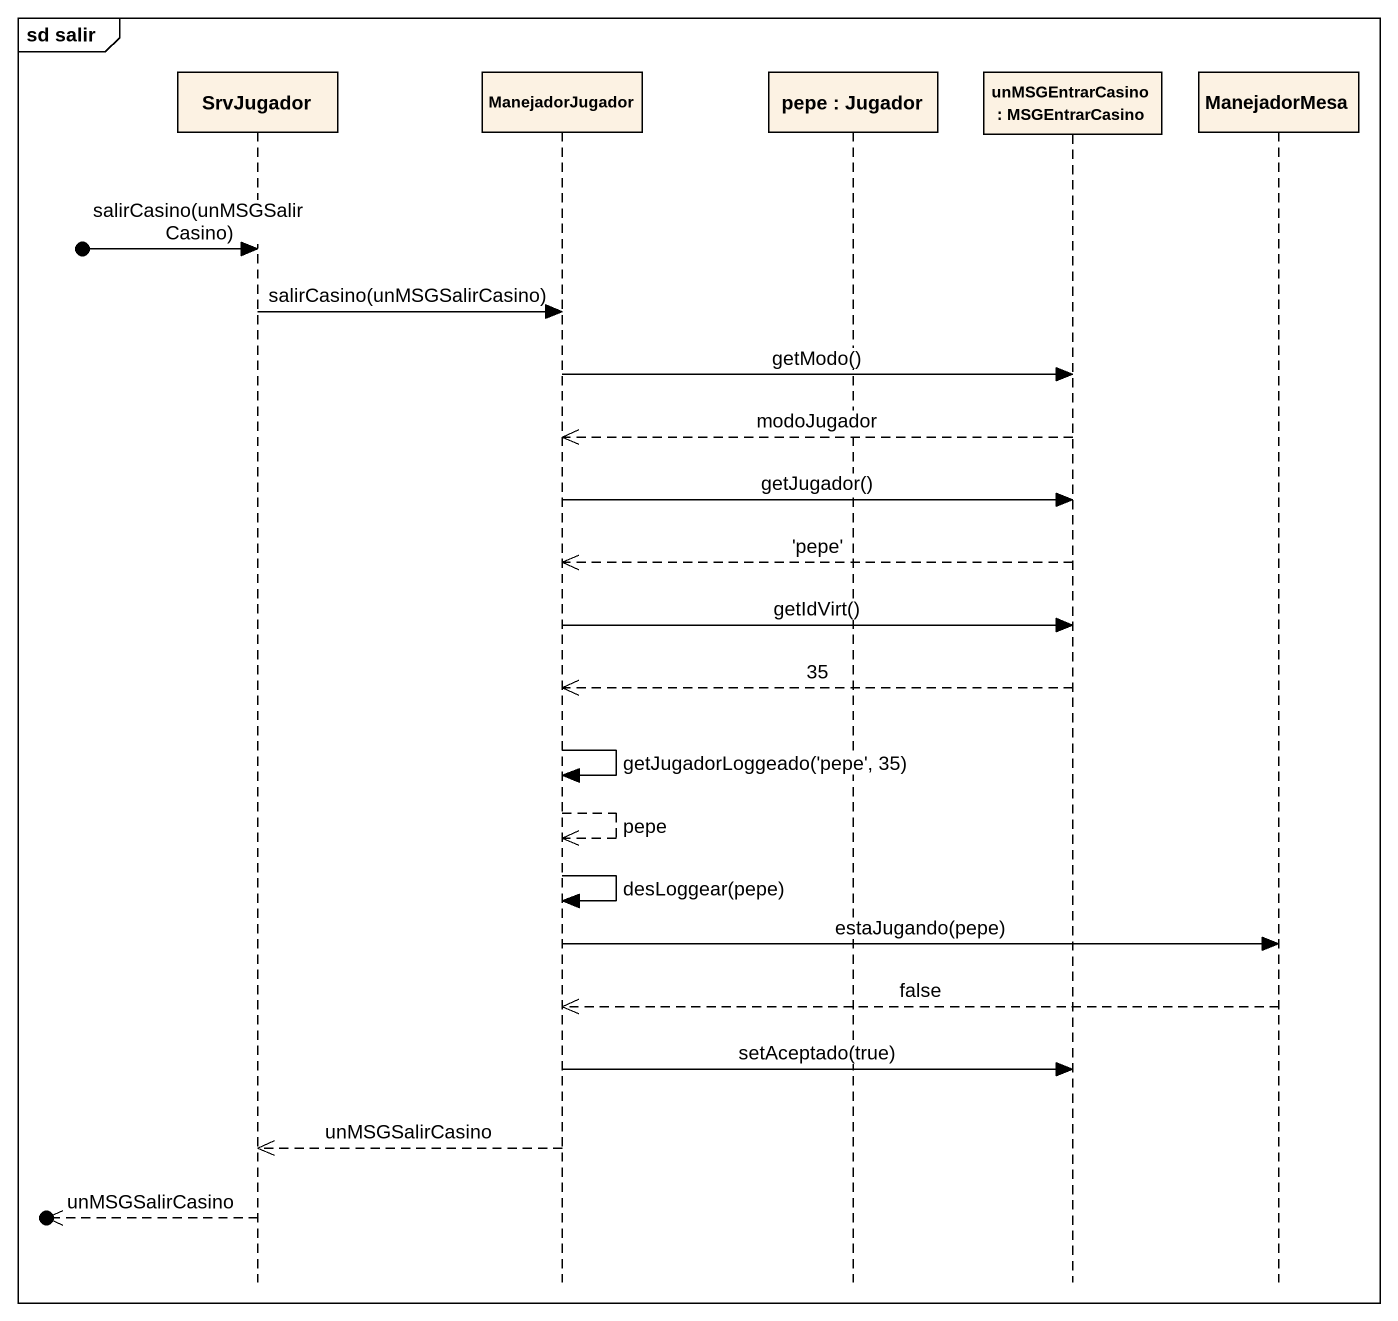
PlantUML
@startuml
mainframe sd salir
hide footbox
participant SrvJugador
participant ManejadorJugador
participant "pepe : Jugador" as pepe_Jugador
participant "unMSGEntrarCasino : MSGEntrarCasino" as unMSGEntrarCasino
participant ManejadorMesa

[o-> SrvJugador : salirCasino(unMSGSalirCasino)
SrvJugador -> ManejadorJugador : salirCasino(unMSGSalirCasino)
ManejadorJugador -> unMSGEntrarCasino : getModo()
unMSGEntrarCasino -->> ManejadorJugador : modoJugador
ManejadorJugador -> unMSGEntrarCasino : getJugador()
unMSGEntrarCasino -->> ManejadorJugador : 'pepe'
ManejadorJugador -> unMSGEntrarCasino : getIdVirt()
unMSGEntrarCasino -->> ManejadorJugador : 35
ManejadorJugador -> ManejadorJugador : getJugadorLoggeado('pepe', 35)
ManejadorJugador -->> ManejadorJugador : pepe
ManejadorJugador -> ManejadorJugador : desLoggear(pepe)
ManejadorJugador -> ManejadorMesa : estaJugando(pepe)
ManejadorMesa -->> ManejadorJugador : false
ManejadorJugador -> unMSGEntrarCasino : setAceptado(true)
ManejadorJugador -->> SrvJugador : unMSGSalirCasino
[o<<-- SrvJugador : unMSGSalirCasino
@enduml
